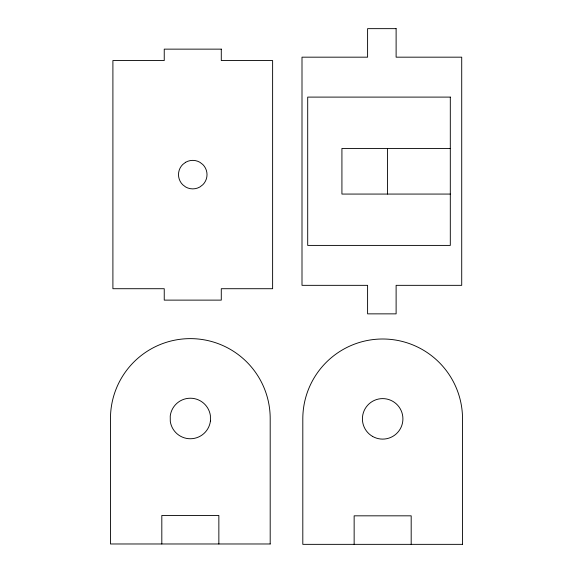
<?xml version="1.0" encoding="UTF-8"?>
<svg xmlns="http://www.w3.org/2000/svg" width="573" height="573" viewBox="0 0 573 573"><rect width="100%" height="100%" fill="white"/><g stroke="black" fill="none" stroke-linecap="round" stroke-linejoin="round"><path stroke-width="0.86" d="M450.306 148.436L341.923 148.436L341.923 194.068L450.306 194.068M411.185 544.35L411.185 515.829L354.143 515.829L354.143 544.35M387.556 148.436L387.556 194.068M218.857 543.978L218.857 515.456L161.815 515.456L161.815 543.978M185.631 162.281L182.68 164.544A14.261 14.261 0 0 0 182.68 184.714L185.631 186.977A14.261 14.261 0 0 0 199.891 186.977L202.842 184.714A14.261 14.261 0 0 0 202.842 164.544L199.891 162.281A14.261 14.261 0 0 0 185.631 162.281M396.115 28.65L367.594 28.65L367.594 57.171L302 57.171L302 285.34L367.594 285.34L367.594 313.861L396.115 313.861L396.115 285.34L461.716 285.34L461.716 57.171L396.115 57.171L396.115 28.65M221.285 49.142L164.243 49.142L164.243 60.545L112.902 60.545L112.902 288.713L164.243 288.713L164.243 300.123L221.285 300.123L221.285 288.713L272.619 288.713L272.619 60.545L221.285 60.545L221.285 49.142M450.306 97.102L307.701 97.102L307.701 245.409L450.306 245.409L450.306 97.102M270.191 543.978L110.474 543.978L110.474 418.491A79.862 79.862 0 0 1 190.336 338.629A79.862 79.862 0 0 1 270.191 418.491L270.191 543.978M462.526 544.35L302.809 544.35L302.809 418.856A79.862 79.862 0 0 1 382.664 339.001A79.862 79.862 0 0 1 462.526 418.856L462.526 544.35M210.434 420.954L210.391 415.669A20.248 20.248 0 0 0 170.238 416.019L170.281 421.305A20.248 20.248 0 0 0 210.434 420.954M372.536 436.397A20.248 20.248 0 0 0 402.912 418.856A20.248 20.248 0 0 0 372.536 401.322A20.248 20.248 0 0 0 372.536 436.397"/></g></svg>
